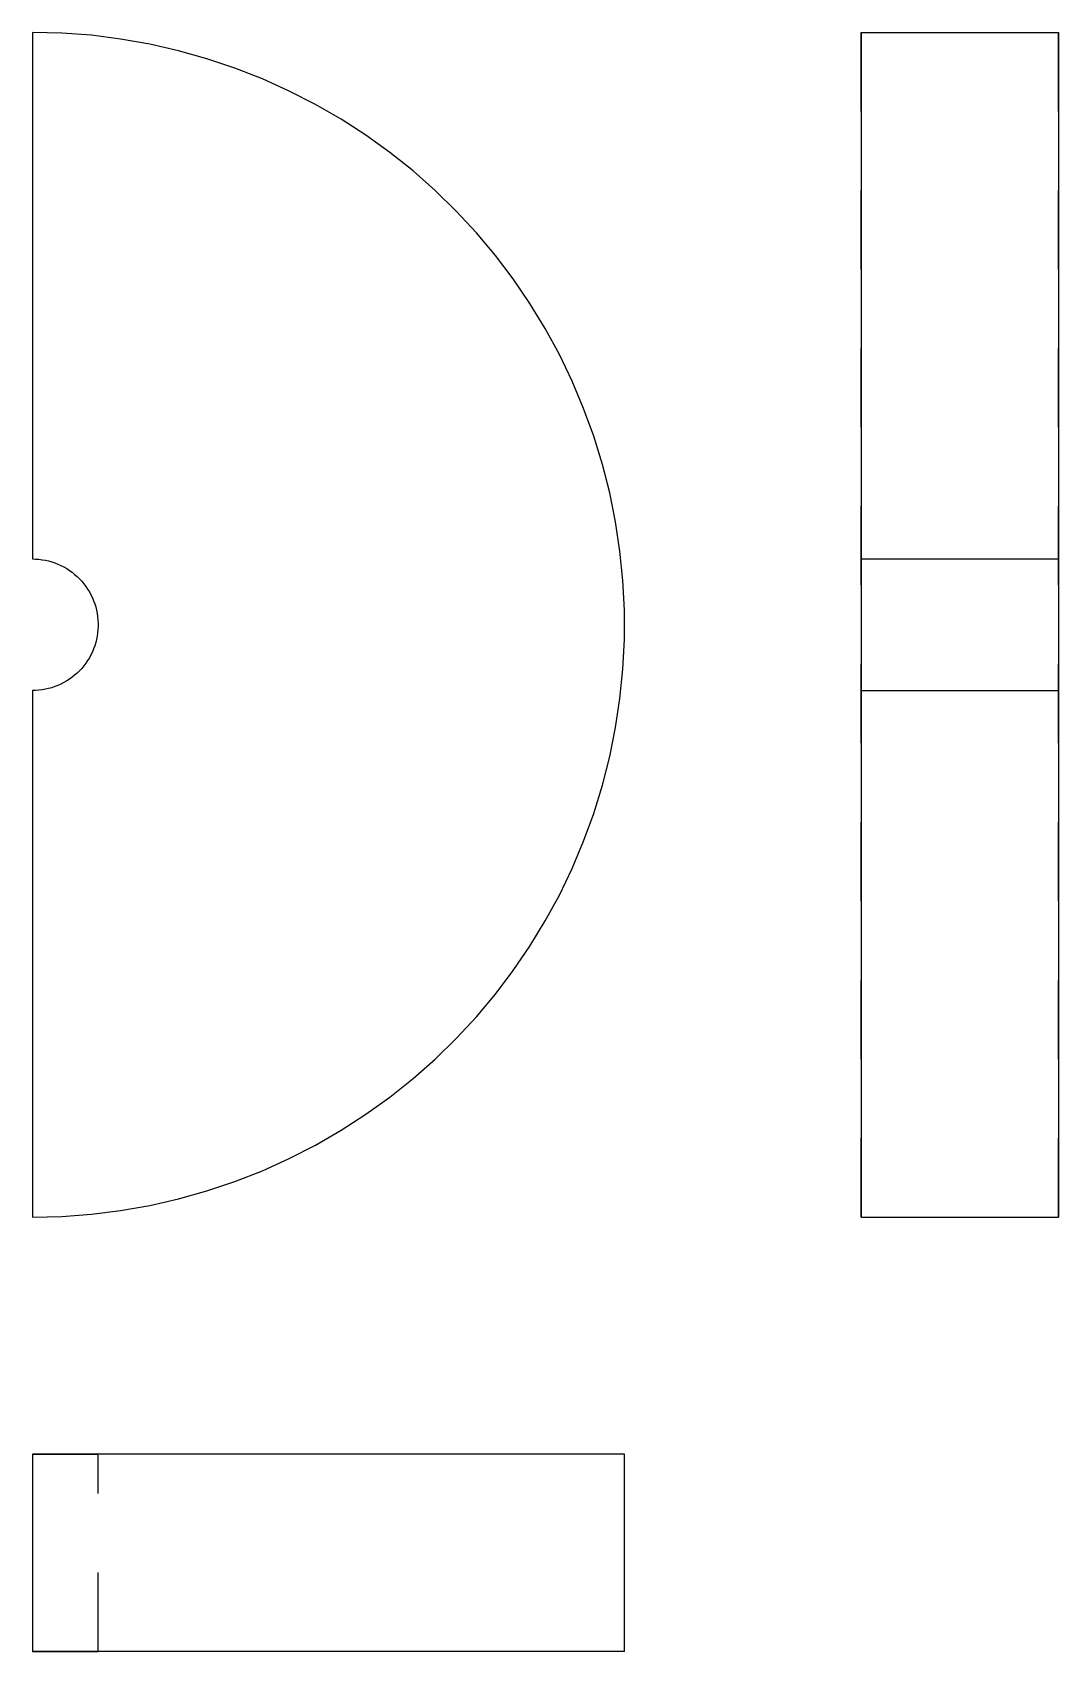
# Model space of a CAD drawing. Extents: x 0 to 1.3, y 0 to 2.05.
import ezdxf

# ---------------------------------------------------------------- set-up
doc = ezdxf.new("R2010")
doc.units = 0
doc.linetypes.add('HIDDEN', pattern=[0.075, 0.050025, -0.024975])
for name, color, linetype in [('FRONT', 7, 'CONTINUOUS'), ('LEFT', 7, 'CONTINUOUS'), ('LEFT_HID', 7, 'HIDDEN'), ('TOP', 7, 'CONTINUOUS'), ('TOP_HID', 7, 'HIDDEN')]:
    doc.layers.add(name, color=color, linetype=linetype)

msp = doc.modelspace()

# ---------------------------------------------------------------- linework, layer by layer
at = {"layer": 'FRONT'}
for p, q in [((0.037384, 2.049068), (0, 2.05)), ((0, 2.05), (0, 1.383333)), ((0.074676, 2.046273), (0.037384, 2.049068)), ((0.111782, 2.041623), (0.074676, 2.046273)), ((0.14861, 2.035129), (0.111782, 2.041623)), ((0.185068, 2.026808), (0.14861, 2.035129)), ((0.221066, 2.01668), (0.185068, 2.026808)), ((0.256515, 2.004769), (0.221066, 2.01668)), ((0.291326, 1.991107), (0.256515, 2.004769)), ((0.325413, 1.975727), (0.291326, 1.991107)), ((0.35869, 1.958666), (0.325413, 1.975727)), ((0.391076, 1.939968), (0.35869, 1.958666)), ((0.42249, 1.919679), (0.391076, 1.939968)), ((0.452853, 1.897849), (0.42249, 1.919679)), ((0.482091, 1.874533), (0.452853, 1.897849)), ((0.51013, 1.849789), (0.482091, 1.874533)), ((0.5369, 1.823678), (0.51013, 1.849789)), ((0.562336, 1.796264), (0.5369, 1.823678)), ((0.586374, 1.767617), (0.562336, 1.796264)), ((0.608954, 1.737808), (0.586374, 1.767617)), ((0.630019, 1.70691), (0.608954, 1.737808)), ((0.649519, 1.675), (0.630019, 1.70691)), ((0.667404, 1.642158), (0.649519, 1.675)), ((0.683629, 1.608465), (0.667404, 1.642158)), ((0.698155, 1.574006), (0.683629, 1.608465)), ((0.710946, 1.538865), (0.698155, 1.574006)), ((0.721968, 1.50313), (0.710946, 1.538865)), ((0.731196, 1.466891), (0.721968, 1.50313)), ((0.738606, 1.430236), (0.731196, 1.466891)), ((0.744179, 1.393258), (0.738606, 1.430236)), ((0, 1.383333), (0.004154, 1.38323)), ((0.004154, 1.38323), (0.008297, 1.382919)), ((0.008297, 1.382919), (0.01242, 1.382403)), ((0.01242, 1.382403), (0.016512, 1.381681)), ((0.016512, 1.381681), (0.020563, 1.380756)), ((0.020563, 1.380756), (0.024563, 1.379631)), ((0.024563, 1.379631), (0.028502, 1.378308)), ((0.028502, 1.378308), (0.03237, 1.37679)), ((0.03237, 1.37679), (0.036157, 1.375081)), ((0.036157, 1.375081), (0.039854, 1.373185)), ((0.747903, 1.356048), (0.744179, 1.393258)), ((0.039854, 1.373185), (0.043453, 1.371108)), ((0.043453, 1.371108), (0.046943, 1.368853)), ((0.046943, 1.368853), (0.050317, 1.366428)), ((0.050317, 1.366428), (0.053566, 1.363837)), ((0.053566, 1.363837), (0.056681, 1.361088)), ((0.056681, 1.361088), (0.059656, 1.358186)), ((0.059656, 1.358186), (0.062482, 1.35514)), ((0.062482, 1.35514), (0.065153, 1.351957)), ((0.749767, 1.318698), (0.747903, 1.356048)), ((0.065153, 1.351957), (0.067662, 1.348645)), ((0.067662, 1.348645), (0.070002, 1.345212)), ((0.070002, 1.345212), (0.072169, 1.341667)), ((0.072169, 1.341667), (0.074156, 1.338018)), ((0.074156, 1.338018), (0.075959, 1.334274)), ((0.075959, 1.334274), (0.077573, 1.330445)), ((0.077573, 1.330445), (0.078994, 1.326541)), ((0.078994, 1.326541), (0.080219, 1.32257)), ((0.080219, 1.32257), (0.081244, 1.318543)), ((0.081244, 1.318543), (0.082067, 1.314471)), ((0.082067, 1.314471), (0.082687, 1.310362)), ((0.749767, 1.281302), (0.749767, 1.318698)), ((0.082687, 1.310362), (0.0831, 1.306228)), ((0.0831, 1.293772), (0.082687, 1.289638)), ((0.0831, 1.306228), (0.083307, 1.302078)), ((0.083307, 1.297922), (0.0831, 1.293772)), ((0.083307, 1.302078), (0.083307, 1.297922)), ((0.078994, 1.273459), (0.077573, 1.269555)), ((0.080219, 1.27743), (0.078994, 1.273459)), ((0.081244, 1.281457), (0.080219, 1.27743)), ((0.082067, 1.285529), (0.081244, 1.281457)), ((0.082687, 1.289638), (0.082067, 1.285529)), ((0.747903, 1.243952), (0.749767, 1.281302)), ((0.067662, 1.251355), (0.065153, 1.248043)), ((0.070002, 1.254788), (0.067662, 1.251355)), ((0.072169, 1.258333), (0.070002, 1.254788)), ((0.074156, 1.261982), (0.072169, 1.258333)), ((0.075959, 1.265726), (0.074156, 1.261982)), ((0.077573, 1.269555), (0.075959, 1.265726)), ((0.046943, 1.231147), (0.043453, 1.228892)), ((0.050317, 1.233572), (0.046943, 1.231147)), ((0.053566, 1.236163), (0.050317, 1.233572)), ((0.056681, 1.238912), (0.053566, 1.236163)), ((0.059656, 1.241814), (0.056681, 1.238912)), ((0.062482, 1.24486), (0.059656, 1.241814)), ((0.065153, 1.248043), (0.062482, 1.24486)), ((0.744179, 1.206742), (0.747903, 1.243952)), ((0.004154, 1.21677), (0, 1.216667)), ((0, 1.216667), (0, 0.55)), ((0.008297, 1.217081), (0.004154, 1.21677)), ((0.01242, 1.217597), (0.008297, 1.217081)), ((0.016512, 1.218319), (0.01242, 1.217597)), ((0.020563, 1.219244), (0.016512, 1.218319)), ((0.024563, 1.220369), (0.020563, 1.219244)), ((0.028502, 1.221692), (0.024563, 1.220369)), ((0.03237, 1.22321), (0.028502, 1.221692)), ((0.036157, 1.224919), (0.03237, 1.22321)), ((0.039854, 1.226815), (0.036157, 1.224919)), ((0.043453, 1.228892), (0.039854, 1.226815)), ((0.738606, 1.169764), (0.744179, 1.206742)), ((0.731196, 1.133109), (0.738606, 1.169764)), ((0.721968, 1.09687), (0.731196, 1.133109)), ((0.710946, 1.061135), (0.721968, 1.09687)), ((0.698155, 1.025994), (0.710946, 1.061135)), ((0.683629, 0.991535), (0.698155, 1.025994)), ((0.667404, 0.957842), (0.683629, 0.991535)), ((0.649519, 0.925), (0.667404, 0.957842)), ((0.630019, 0.89309), (0.649519, 0.925)), ((0.608954, 0.862192), (0.630019, 0.89309)), ((0.586374, 0.832383), (0.608954, 0.862192)), ((0.562336, 0.803736), (0.586374, 0.832383)), ((0.5369, 0.776322), (0.562336, 0.803736)), ((0.51013, 0.750211), (0.5369, 0.776322)), ((0.482091, 0.725467), (0.51013, 0.750211)), ((0.452853, 0.702151), (0.482091, 0.725467)), ((0.42249, 0.680321), (0.452853, 0.702151)), ((0.391076, 0.660032), (0.42249, 0.680321)), ((0.35869, 0.641334), (0.391076, 0.660032)), ((0.325413, 0.624273), (0.35869, 0.641334)), ((0.291326, 0.608893), (0.325413, 0.624273)), ((0.221066, 0.58332), (0.256515, 0.595231)), ((0.256515, 0.595231), (0.291326, 0.608893)), ((0.185068, 0.573192), (0.221066, 0.58332)), ((0.037384, 0.550932), (0.074676, 0.553727)), ((0.074676, 0.553727), (0.111782, 0.558377)), ((0.111782, 0.558377), (0.14861, 0.564871)), ((0.14861, 0.564871), (0.185068, 0.573192)), ((0, 0.55), (0.037384, 0.550932))]:
    msp.add_line(p, q, dxfattribs=at)
at = {"layer": 'LEFT'}
for p, q in [((1.049767, 2.05), (1.299767, 2.05)), ((1.049767, 2.05), (1.049767, 1.383333)), ((1.299767, 2.05), (1.299767, 1.383333)), ((1.049767, 1.383333), (1.299767, 1.383333)), ((1.049767, 1.383333), (1.049767, 1.216667)), ((1.299767, 1.383333), (1.299767, 1.216667)), ((1.049767, 1.216667), (1.299767, 1.216667)), ((1.049767, 1.216667), (1.049767, 0.55)), ((1.299767, 1.216667), (1.299767, 0.55)), ((1.049767, 0.55), (1.299767, 0.55))]:
    msp.add_line(p, q, dxfattribs=at)
at = {"layer": 'LEFT_HID', "linetype": 'HIDDEN'}
for p, q in [((1.049767, 0.55), (1.049767, 2.05)), ((1.299767, 0.55), (1.299767, 2.05))]:
    msp.add_line(p, q, dxfattribs=at)
at = {"layer": 'TOP'}
for p, q in [((0.75, 0.25), (0, 0.25)), ((0, 0.25), (0, 0)), ((0.75, 0), (0.75, 0.25)), ((0.75, 0), (0, 0))]:
    msp.add_line(p, q, dxfattribs=at)
at = {"layer": 'TOP_HID', "linetype": 'HIDDEN'}
for p, q in [((0, 0.25), (0.083333, 0.25)), ((0.083333, 0.25), (0, 0.25)), ((0.083333, 0), (0.083333, 0.25)), ((0, 0), (0.083333, 0)), ((0.083333, 0), (0, 0))]:
    msp.add_line(p, q, dxfattribs=at)

doc.saveas('drawing.dxf')
